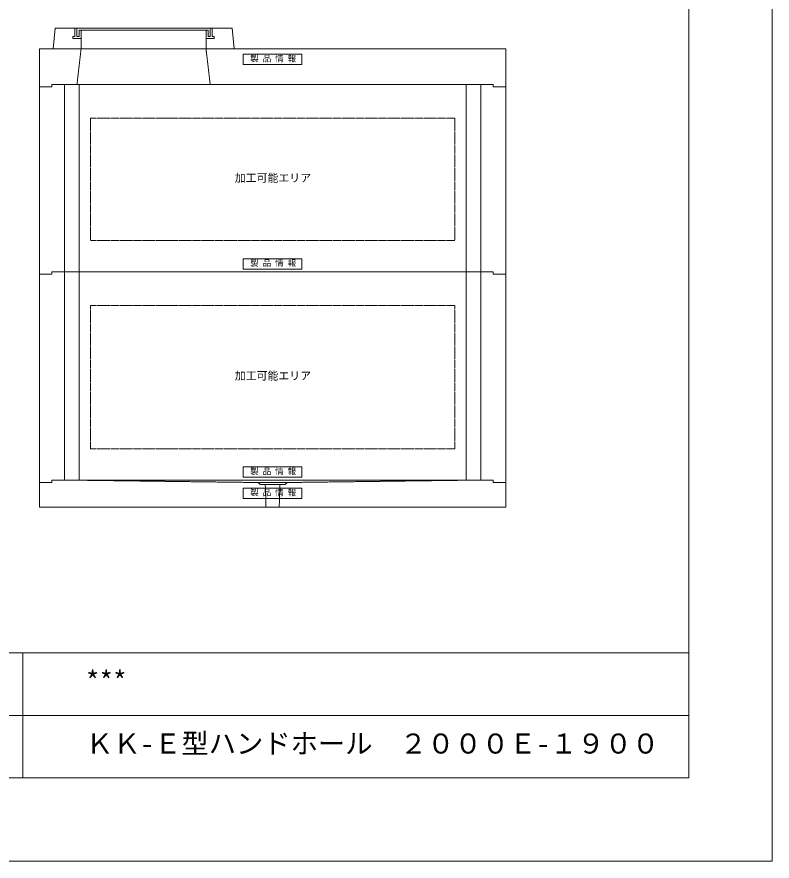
# Model space of a CAD drawing. Units: millimetres, scale not verified. Extents: x -5940 to 5940, y -4200 to 4200.
# Drawn here: x 2311 to 5940, y -4200 to -146 of the extents above; entities that cross this region are included whole.
import ezdxf
from ezdxf.enums import TextEntityAlignment as Align

# ---------------------------------------------------------------- set-up
doc = ezdxf.new("R2010")
doc.units = ezdxf.units.MM
doc.header["$LTSCALE"] = 20
doc.linetypes.add('LONG_DASHED1', pattern=[7, 6, -1])
doc.linetypes.add('LONG_DOUBLE_CHAIN', pattern=[21.8, 18, -1, 0.6, -0.6, 0.6, -1])
for name, color, linetype, lineweight in [('0-0_D-TTL', 7, 'Continuous', 9), ('0-1_Defpoints', 7, 'Continuous', 9), ('0-2_D-TTL-FRAM1', 134, 'Continuous', 9), ('0-3_D-TTL-TXT', 7, 'Continuous', 9), ('0-7_D-STR', 7, 'Continuous', 9), ('0-8_D-STR-STR1', 7, 'LONG_DASHED1', 9), ('0-9_D-STR-STR4', 134, 'LONG_DASHED1', 9), ('0-B_D-STR-STR5', 1, 'LONG_DOUBLE_CHAIN', 9)]:
    doc.layers.add(name, color=color, linetype=linetype, lineweight=lineweight)
doc.styles.add('ＭＳ ゴシック', font='')
doc.styles.get('ＭＳ ゴシック').set_extended_font_data('MS Gothic')

# ---------------------------------------------------------------- blocks, each defined once
blk = doc.blocks.new('A$C4DE05FD1')
at = {"layer": '0-0_D-TTL', "color": 134}
for p in [(114800, 76000), (4000, 4000)]:
    blk.add_line(p, (114800, 4000), dxfattribs=at)
at = {"layer": '0-1_Defpoints', "color": 134}
for p in [(118800, 84000), (0, 0)]:
    blk.add_line(p, (118800, 0), dxfattribs=at)
at = {"layer": '0-2_D-TTL-FRAM1'}
for p, q in [((38800, 10000), (114800, 10000)), ((82800, 10000), (82800, 4000)), ((64800, 7000), (114800, 7000))]:
    blk.add_line(p, q, dxfattribs=at)
blk = doc.blocks.new('A$C019679C0')
at = {"layer": '0-7_D-STR'}
for p, q in [((-8700, 0), (-8500, 2000)), ((8500, 2000), (-8500, 2000)), ((8700, 0), (8500, 2000)), ((-8700, 0), (8700, 0))]:
    blk.add_line(p, q, dxfattribs=at)
at = {"layer": '0-7_D-STR', "linetype": 'LONG_DASHED1'}
for p, q in [((-6000, 0), (-6000, 1800)), ((6000, 1800), (6000, 0))]:
    blk.add_line(p, q, dxfattribs=at)
at = {"layer": '0-9_D-STR-STR4'}
for points in [[(-6600, 2000), (-6600, 1200), (-6800, 1200), (-6800, 1000), (-6000, 1000)], [(-6000, 1800), (-6200, 1800), (-6200, 1200), (-6400, 1200), (-6400, 2000)], [(-6000, 1800), (6000, 1800), (6200, 1800)], [(6600, 2000), (6600, 1200), (6800, 1200), (6800, 1000), (6000, 1000)], [(6200, 1800), (6200, 1200), (6400, 1200), (6400, 2000)]]:
    blk.add_lwpolyline(points, dxfattribs=at)
blk = doc.blocks.new('A$C3FC15DFF')
at = {"layer": '0-8_D-STR-STR1', "linetype": 'Continuous'}
blk.add_lwpolyline([(-2820, 0), (2820, 0), (2820, -1000), (-2820, -1000)], close=True, dxfattribs=at)
at = {"layer": '0-8_D-STR-STR1', "style": 'ＭＳ ゴシック'}
blk.add_text('製 品 情 報', height=577.3, dxfattribs=at).set_placement((-2149.6, -882.5), align=Align.BOTTOM_LEFT)
blk = doc.blocks.new('A$C36046D06')
at = {"layer": '0-7_D-STR'}
for p, q in [((-22400, 3400), (22400, 3400)), ((-22400, 3400), (-22400, -240)), ((22400, 3400), (22400, -240)), ((-21200, 0), (21200, 0))]:
    blk.add_line(p, q, dxfattribs=at)
at = {"layer": '0-7_D-STR', "linetype": 'LONG_DASHED1'}
for p, q in [((-18400, 3400), (-18800, 0)), ((-6400, 3400), (-6000, 0))]:
    blk.add_line(p, q, dxfattribs=at)
at = {"layer": '0-7_D-STR'}
for points in [[(-22400, -240), (-21200, -240), (-21200, 0)], [(22400, -240), (21200, -240), (21200, 0)]]:
    blk.add_lwpolyline(points, dxfattribs=at)
at = {"layer": '0-8_D-STR-STR1'}
blk.add_blockref('A$C3FC15DFF', (0, 2900), dxfattribs=at)
blk = doc.blocks.new('A$C5AA0392F')
at = {"layer": '0-7_D-STR'}
for p, q in [((-21200, -240), (-21200, 0)), ((21200, 0), (-21200, 0)), ((-22400, -240), (-21200, -240)), ((22400, -240), (22400, -2600))]:
    blk.add_line(p, q, dxfattribs=at)
at = {"layer": '0-7_D-STR', "linetype": 'LONG_DASHED1'}
for p, q in [((-1400, -240), (-20000, 0)), ((1400, -240), (20000, 0)), ((-1200, -420), (-1400, -240)), ((1400, -240), (-1400, -240)), ((1200, -420), (-1200, -420)), ((-635.4, -2600), (-705, -420)), ((635.4, -2600), (705, -420)), ((1200, -420), (1400, -240))]:
    blk.add_line(p, q, dxfattribs=at)
at = {"layer": '0-7_D-STR'}
for points in [[(22400, -240), (21200, -240), (21200, 0)], [(-22400, -240), (-22400, -2600), (22400, -2600)]]:
    blk.add_lwpolyline(points, dxfattribs=at)
at = {"layer": '0-8_D-STR-STR1'}
blk.add_blockref('A$C3FC15DFF', (0, -780), dxfattribs=at)
blk = doc.blocks.new('A$C4E4E47CD')
at = {"layer": '0-7_D-STR'}
for p, q in [((-21200, 0), (21200, 0)), ((-22400, -240), (-22400, -18240)), ((22400, -240), (22400, -18240)), ((-21200, -18000), (21200, -18000))]:
    blk.add_line(p, q, dxfattribs=at)
at = {"layer": '0-7_D-STR', "linetype": 'LONG_DASHED1'}
for p, q in [((-20000, -18000), (-20000, 0)), ((-18600, -18000), (-18600, 0)), ((18600, -18000), (18600, 0)), ((20000, -18000), (20000, 0))]:
    blk.add_line(p, q, dxfattribs=at)
at = {"layer": '0-7_D-STR'}
for points in [[(-22400, -240), (-21200, -240), (-21200, 0)], [(22400, -240), (21200, -240), (21200, 0)], [(-22400, -18240), (-21200, -18240), (-21200, -18000)], [(22400, -18240), (21200, -18240), (21200, -18000)]]:
    blk.add_lwpolyline(points, dxfattribs=at)
at = {"layer": '0-B_D-STR-STR5'}
for p, q in [((17500, -3240), (17500, -15000)), ((17500, -15000), (-17500, -15000))]:
    blk.add_line(p, q, dxfattribs=at)
blk.add_lwpolyline([(17500, -3240), (-17500, -3240), (-17500, -15000)], dxfattribs=at)
at = {"layer": '0-8_D-STR-STR1'}
blk.add_blockref('A$C3FC15DFF', (0, -16740), dxfattribs=at)
blk = doc.blocks.new('A$C2C440EAA')
at = {"layer": '0-7_D-STR'}
for p, q in [((-21200, 0), (21200, 0)), ((-22400, -240), (-22400, -20240)), ((22400, -240), (22400, -20240)), ((-21200, -20000), (21200, -20000))]:
    blk.add_line(p, q, dxfattribs=at)
at = {"layer": '0-7_D-STR', "linetype": 'LONG_DASHED1'}
for p, q in [((-20000, -20000), (-20000, 0)), ((-18600, -20000), (-18600, 0)), ((18600, -20000), (18600, 0)), ((20000, -20000), (20000, 0))]:
    blk.add_line(p, q, dxfattribs=at)
at = {"layer": '0-7_D-STR'}
for points in [[(-22400, -240), (-21200, -240), (-21200, 0)], [(22400, -240), (21200, -240), (21200, 0)], [(-22400, -20240), (-21200, -20240), (-21200, -20000)], [(22400, -20240), (21200, -20240), (21200, -20000)]]:
    blk.add_lwpolyline(points, dxfattribs=at)
at = {"layer": '0-B_D-STR-STR5'}
for p, q in [((17500, -3240), (17500, -17000)), ((17500, -17000), (-17500, -17000))]:
    blk.add_line(p, q, dxfattribs=at)
blk.add_lwpolyline([(17500, -3240), (-17500, -3240), (-17500, -17000)], dxfattribs=at)
at = {"layer": '0-8_D-STR-STR1'}
blk.add_blockref('A$C3FC15DFF', (0, -18740), dxfattribs=at)

msp = doc.modelspace()

# ---------------------------------------------------------------- block references
at = {"layer": '0-0_D-TTL', "xscale": 0.1, "yscale": 0.1}
msp.add_blockref('A$C4DE05FD1', (-5940, -4200), dxfattribs=at)
at = {"layer": '0-7_D-STR', "xscale": 0.05, "yscale": 0.05}
for name, p in [('A$C019679C0', (2920, -300)), ('A$C36046D06', (3540, -470)), ('A$C4E4E47CD', (3540, -470)), ('A$C2C440EAA', (3540, -1370)), ('A$C5AA0392F', (3540, -2370))]:
    msp.add_blockref(name, p, dxfattribs=at)

# ---------------------------------------------------------------- texts
at = {"layer": '0-3_D-TTL-TXT', "style": 'ＭＳ ゴシック'}
for s, p in [('***', (2642.65, -3412.4)), ('ＫＫ-Ｅ型ハンドホール\u3000２０００Ｅ-１９００', (2642.65, -3712.4))]:
    msp.add_text(s, height=96.19, dxfattribs=at).set_placement(p, align=Align.BOTTOM_LEFT)
at = {"layer": '0-B_D-STR-STR5', "style": 'ＭＳ ゴシック'}
for p in [(3358.3, -950.02), (3358.3, -1900.02)]:
    msp.add_text('加工可能エリア', height=38.42, dxfattribs=at).set_placement(p, align=Align.BOTTOM_LEFT)

doc.saveas('drawing.dxf')
